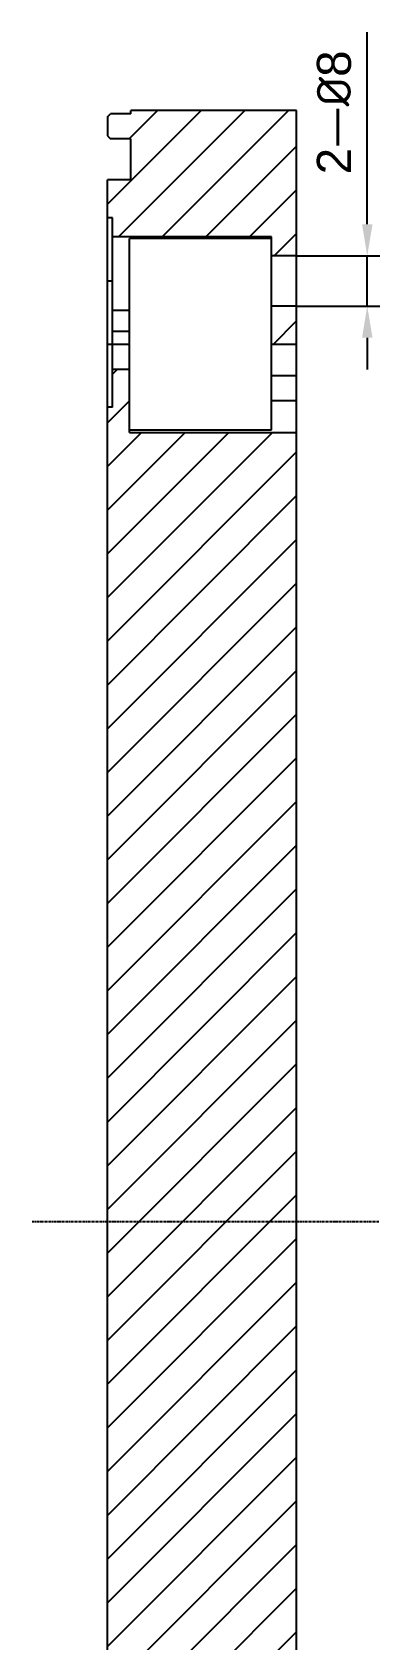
# Model space of a CAD drawing. Header units: millimetres. Extents: x 562 to 17351, y 2396 to 6995.
# Drawn here: x 9092.6 to 9147.8, y 3788.9 to 4043.6 of the extents above; entities that cross this region are included whole.
import ezdxf

# ---------------------------------------------------------------- set-up
doc = ezdxf.new("R2010")
doc.units = ezdxf.units.MM
doc.linetypes.add('CENTER', pattern=[0.6, 0.375, -0.075, 0.075, -0.075])
doc.layers.add('center', color=1, linetype='CENTER')
doc.styles.get("Standard").update_dxf_attribs({"font": 'arial.ttf'})
doc.dimstyles.new('DIMSTYLE_5-scale4', dxfattribs={"dimscale": 2, "dimtxt": 2.7, "dimasz": 2.5, "dimexe": 1, "dimexo": 0, "dimgap": 1.25, "dimtad": 1, "dimzin": 9, "dimdsep": 46, "dimtxsty": 'Standard', "dimcen": 0.09, "dimclrd": 6, "dimclre": 6, "dimclrt": 3, "dimadec": 1, "dimazin": 2, "dimtp": 0.15, "dimtm": 0.15, "dimtfac": 0.8, "dimtmove": 0, "dimatfit": 3, "dimfxl": 1, "dimtolj": 1, "dimarcsym": 0})

# ---------------------------------------------------------------- blocks, each defined once
blk = doc.blocks.new('*D46')
at = {"color": 6, "lineweight": -2, "transparency": 16777216}
for p, q in [((9145.77, 4013.13), (9145.77, 4043.55)), ((9134.57, 4008.13), (9147.77, 4008.13)), ((9145.77, 4000.13), (9145.77, 4008.13)), ((9134.57, 4000.13), (9147.77, 4000.13)), ((9145.77, 3995.13), (9145.77, 3990.13))]:
    blk.add_line(p, q, dxfattribs=at)
at = {"color": 6, "transparency": 16777216}
for points in [[(9144.94, 4013.13), (9146.61, 4013.13), (9145.77, 4008.13)], [(9144.94, 3995.13), (9146.61, 3995.13), (9145.77, 4000.13)]]:
    blk.add_solid(points, dxfattribs=at)
at = {"layer": 'Defpoints', "color": 0, "transparency": 16777216}
for p in [(9134.57, 4008.13), (9145.77, 4008.13), (9134.57, 4000.13)]:
    blk.add_point(p, dxfattribs=at)
at = {"color": 3, "transparency": 16777216, "insert": (9140.52, 4030.84), "char_height": 5.4, "attachment_point": 5, "rotation": 90}
blk.add_mtext('\\A1;2{\\fSimSun|b0|i0|c134|p2;—\\fISOCPEUR|b0|i0|c0|p34;%%C}8', dxfattribs=at)

msp = doc.modelspace()

# ---------------------------------------------------------------- hatches: boundary and pattern name
at = {"linetype": 'Continuous'}
h = msp.add_hatch(dxfattribs=at)
h.set_pattern_fill('DEFAULT__1', color=2, scale=4.895355, angle=45, style=0, pattern_type=0)
h.set_pattern_definition([(45, (8413.5626, 2369.891), (-3.461538, 3.461538), [])])
edge = h.paths.add_edge_path()
edge.add_line((9108.066, 3685.13), (9104.566, 3685.13))
edge.add_line((9104.566, 3689.03), (9104.566, 3685.13))
edge.add_line((9108.066, 3689.03), (9104.566, 3689.03))
edge.add_line((9108.066, 3689.03), (9108.066, 3685.13))
edge = h.paths.add_edge_path()
edge.add_line((9134.566, 4031.13), (9134.566, 4008.13))
edge.add_line((9134.566, 4008.13), (9130.566, 4008.13))
edge.add_line((9130.566, 4011.13), (9130.566, 4008.13))
edge.add_line((9130.566, 4011.13), (9105.366, 4011.13))
edge.add_line((9105.366, 4011.13), (9105.366, 4014.13))
edge.add_line((9105.366, 4014.13), (9104.566, 4014.13))
edge.add_line((9104.566, 4020.13), (9104.566, 4014.13))
edge.add_line((9108.266, 4020.13), (9104.566, 4020.13))
edge.add_line((9108.266, 4020.13), (9108.266, 4026.63))
edge.add_line((9108.266, 4026.63), (9105.066, 4026.63))
edge.add_line((9104.566, 4027.13), (9105.066, 4026.63))
edge.add_line((9104.566, 4030.13), (9104.566, 4027.13))
edge.add_line((9104.566, 4030.13), (9105.066, 4030.63))
edge.add_line((9108.266, 4030.63), (9105.066, 4030.63))
edge.add_line((9108.266, 4030.63), (9108.266, 4031.13))
edge.add_line((9134.566, 4031.13), (9108.266, 4031.13))
edge = h.paths.add_edge_path()
edge.add_line((9134.566, 4000.13), (9134.566, 3994.13))
edge.add_line((9130.566, 3994.13), (9134.566, 3994.13))
edge.add_line((9130.566, 4000.13), (9130.566, 3994.13))
edge.add_line((9134.566, 4000.13), (9130.566, 4000.13))
edge = h.paths.add_edge_path()
edge.add_line((9134.566, 3980.13), (9134.566, 3725.63))
edge.add_line((9134.566, 3725.63), (9130.566, 3725.63))
edge.add_line((9130.566, 3728.63), (9130.566, 3725.63))
edge.add_line((9130.566, 3728.63), (9105.366, 3728.63))
edge.add_line((9105.366, 3728.63), (9105.366, 3731.63))
edge.add_line((9105.366, 3731.63), (9104.566, 3731.63))
edge.add_line((9104.566, 3984.13), (9104.566, 3731.63))
edge.add_line((9105.366, 3984.13), (9104.566, 3984.13))
edge.add_line((9105.366, 3984.13), (9105.366, 3990.13))
edge.add_line((9108.066, 3990.13), (9105.366, 3990.13))
edge.add_line((9108.066, 3990.13), (9108.066, 3980.13))
edge.add_line((9108.066, 3980.13), (9134.566, 3980.13))
edge = h.paths.add_edge_path()
edge.add_line((9108.066, 3707.63), (9108.066, 3697.63))
edge.add_line((9108.066, 3697.63), (9134.566, 3697.63))
edge.add_line((9134.566, 3697.63), (9134.566, 3694.63))
edge.add_line((9108.066, 3694.63), (9134.566, 3694.63))
edge.add_line((9108.066, 3694.63), (9108.066, 3693.23))
edge.add_line((9108.066, 3693.23), (9104.566, 3693.23))
edge.add_line((9104.566, 3701.63), (9104.566, 3693.23))
edge.add_line((9105.366, 3701.63), (9104.566, 3701.63))
edge.add_line((9105.366, 3701.63), (9105.366, 3707.63))
edge.add_line((9108.066, 3707.63), (9105.366, 3707.63))
edge = h.paths.add_edge_path()
edge.add_line((9130.566, 3717.63), (9130.566, 3711.63))
edge.add_line((9134.566, 3717.63), (9130.566, 3717.63))
edge.add_line((9134.566, 3717.63), (9134.566, 3711.63))
edge.add_line((9130.566, 3711.63), (9134.566, 3711.63))

# ---------------------------------------------------------------- linework, layer by layer
at = {"color": 7, "linetype": 'Continuous'}
for p, q in [((9104.566, 4030.13), (9105.066, 4030.63)), ((9104.566, 4030.13), (9104.566, 4027.13)), ((9108.266, 4030.63), (9105.066, 4030.63)), ((9108.266, 4030.63), (9108.266, 4031.13)), ((9134.566, 4031.13), (9108.266, 4031.13)), ((9134.566, 3685.13), (9134.566, 4031.13)), ((9104.566, 4027.13), (9105.066, 4026.63)), ((9108.266, 4026.63), (9105.066, 4026.63)), ((9108.266, 4020.13), (9108.266, 4026.63)), ((9104.566, 3721.63), (9104.566, 4020.13)), ((9108.266, 4020.13), (9104.566, 4020.13)), ((9105.366, 4014.13), (9104.566, 4014.13)), ((9105.366, 3984.13), (9105.366, 4014.13)), ((9130.566, 4011.13), (9105.366, 4011.13)), ((9108.066, 3980.13), (9108.066, 4010.838)), ((9130.566, 4010.838), (9108.066, 4010.838)), ((9130.566, 3980.547), (9130.566, 4011.13)), ((9134.566, 4008.13), (9130.566, 4008.13)), ((9104.566, 4004.13), (9105.366, 4004.13)), ((9105.366, 3999.5), (9108.066, 3999.5)), ((9134.566, 4000.13), (9130.566, 4000.13)), ((9105.366, 3996.193), (9108.066, 3996.193)), ((9104.566, 3994.13), (9108.066, 3994.13)), ((9130.566, 3994.13), (9134.566, 3994.13)), ((9108.066, 3990.13), (9105.366, 3990.13)), ((9134.566, 3989.13), (9130.566, 3989.13)), ((9105.366, 3984.13), (9104.566, 3984.13)), ((9134.566, 3985.13), (9130.566, 3985.13)), ((9108.066, 3980.547), (9130.566, 3980.547)), ((9108.066, 3980.13), (9134.566, 3980.13))]:
    msp.add_line(p, q, dxfattribs=at)
at = {"layer": 'center'}
msp.add_line((9092.621, 3855.13), (9147.605, 3855.13), dxfattribs=at)

# ---------------------------------------------------------------- dimensions: what is measured, and where the dimension line sits
dim = msp.add_linear_dim(base=(9145.773, 4008.13), p1=(9134.566, 4000.13), p2=(9134.566, 4008.13), angle=90, text='2{\\fSimSun|b0|i0|c134|p2;—\\fISOCPEUR|b0|i0|c0|p34;%%C}<>', dimstyle='DIMSTYLE_5-scale4', override={"dimarcsym": 1})
dim.commit()
dim.dimension.update_dxf_attribs({"geometry": '*D46', "text_midpoint": (9140.516, 4030.841)})

doc.saveas('drawing.dxf')
